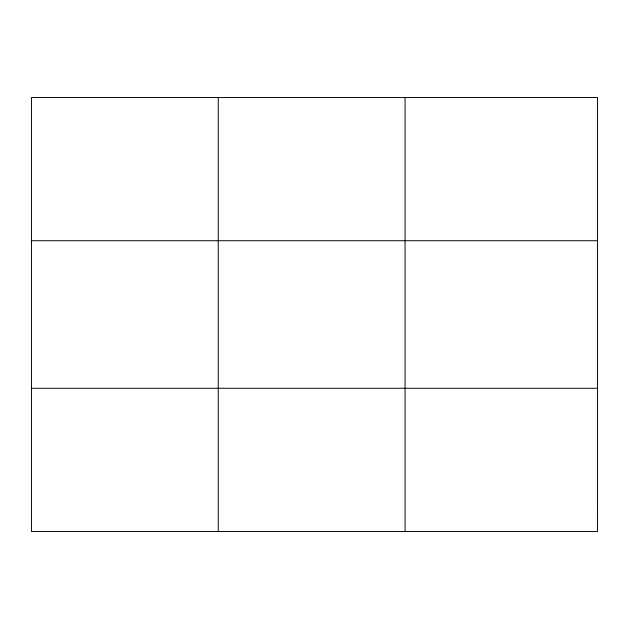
<?xml version="1.0" encoding="UTF-8"?>
<svg xmlns="http://www.w3.org/2000/svg" width="629" height="629" viewBox="0 0 629 629"><rect width="100%" height="100%" fill="white"/><g stroke="black" fill="none" stroke-linecap="round" stroke-linejoin="round"><path stroke-width="0.94" d="M218.263 531.481L218.263 97.519M405.076 531.481L405.076 97.519M31.45 240.726L597.55 240.726M31.45 388.274L597.55 388.274M597.55 507.619L597.55 531.481L31.45 531.481L31.45 97.519L597.55 97.519L597.55 507.619"/></g></svg>
